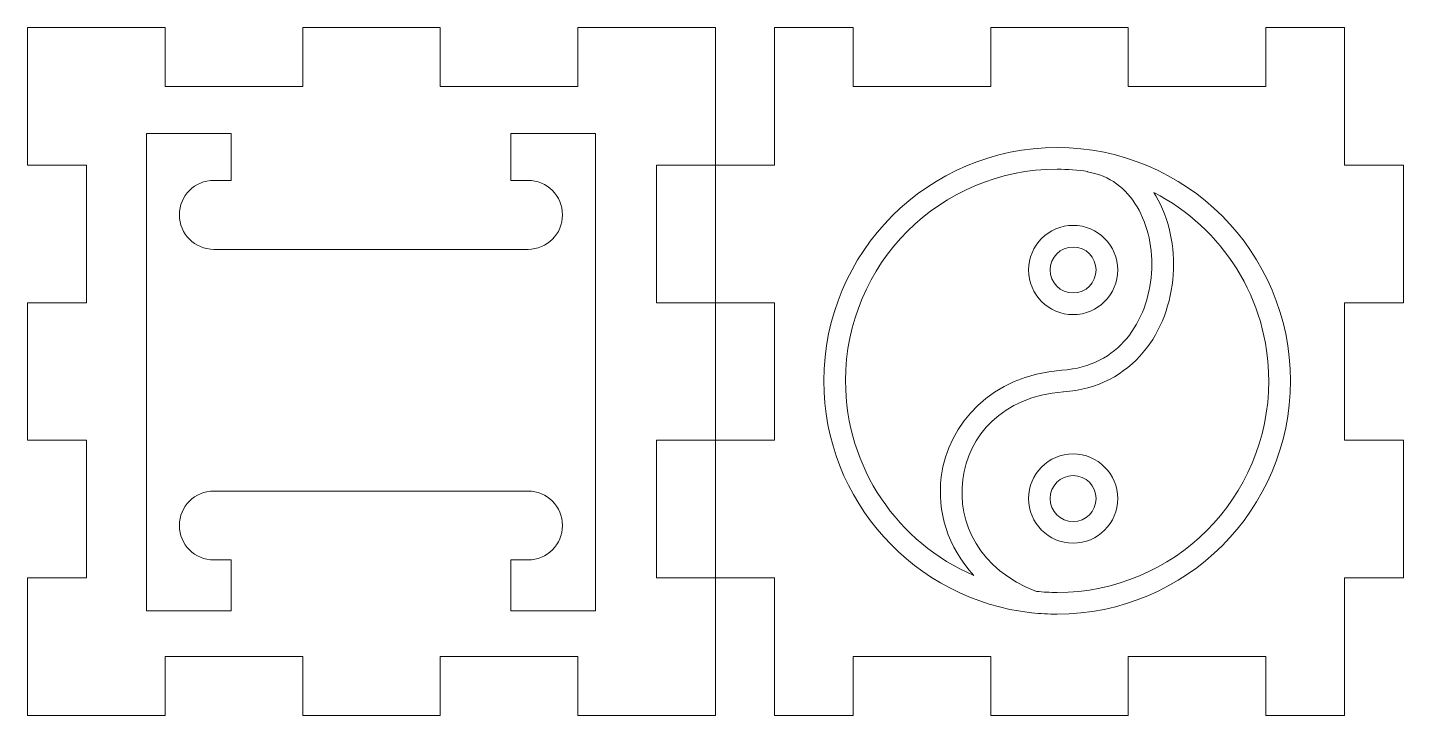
# Model space of a CAD drawing. Header units: centimetres. Extents: x -18.2 to 12.4, y -7.9 to 11.
# Drawn here: x -3.42 to 3.58, y -4.43 to -0.93 of the extents above; entities that cross this region are included whole.
import ezdxf

# ---------------------------------------------------------------- set-up
doc = ezdxf.new("R2010")
doc.units = ezdxf.units.CM
doc.header["$MEASUREMENT"] = 0
doc.layers.add('layer 1', color=7, linetype='Continuous')

msp = doc.modelspace()

# ---------------------------------------------------------------- linework, layer by layer
at = {"layer": 'layer 1', "lineweight": 15}
for points, knots in [([(-3.41972, -2.32994), (-3.41972, -2.32994), (-3.11972, -2.32994), (-3.11972, -2.32994), (-3.11972, -2.32994), (-3.11972, -2.32994), (-3.11972, -1.62994), (-3.11972, -1.62994), (-3.11972, -1.62994), (-3.11972, -1.62994), (-3.41972, -1.62994), (-3.41972, -1.62994), (-3.41972, -1.62994), (-3.41972, -1.62994), (-3.41972, -0.92994), (-3.41972, -0.92994), (-3.41972, -0.92994), (-3.41972, -0.92994), (-2.71972, -0.92994), (-2.71972, -0.92994), (-2.71972, -0.92994), (-2.71972, -0.92994), (-2.71972, -1.22994), (-2.71972, -1.22994), (-2.71972, -1.22994), (-2.71972, -1.22994), (-2.01972, -1.22994), (-2.01972, -1.22994), (-2.01972, -1.22994), (-2.01972, -1.22994), (-2.01972, -0.92994), (-2.01972, -0.92994), (-2.01972, -0.92994), (-2.01972, -0.92994), (-1.31972, -0.92994), (-1.31972, -0.92994), (-1.31972, -0.92994), (-1.31972, -0.92994), (-1.31972, -1.22994), (-1.31972, -1.22994), (-1.31972, -1.22994), (-1.31972, -1.22994), (-0.61972, -1.22994), (-0.61972, -1.22994), (-0.61972, -1.22994), (-0.61972, -1.22994), (-0.61972, -0.92994), (-0.61972, -0.92994), (-0.61972, -0.92994), (-0.61972, -0.92994), (0.08028, -0.92994), (0.08028, -0.92994), (0.08028, -0.92994), (0.08028, -0.92994), (0.08028, -1.62994), (0.08028, -1.62994), (0.08028, -1.62994), (0.08028, -1.62994), (-0.21972, -1.62994), (-0.21972, -1.62994), (-0.21972, -1.62994), (-0.21972, -1.62994), (-0.21972, -2.32994), (-0.21972, -2.32994), (-0.21972, -2.32994), (-0.21972, -2.32994), (0.08028, -2.32994), (0.08028, -2.32994), (0.08028, -2.32994), (0.08028, -2.32994), (0.08028, -3.02994), (0.08028, -3.02994), (0.08028, -3.02994), (0.08028, -3.02994), (-0.21972, -3.02994), (-0.21972, -3.02994), (-0.21972, -3.02994), (-0.21972, -3.02994), (-0.21972, -3.72994), (-0.21972, -3.72994), (-0.21972, -3.72994), (-0.21972, -3.72994), (0.08028, -3.72994), (0.08028, -3.72994), (0.08028, -3.72994), (0.08028, -3.72994), (0.08028, -4.42994), (0.08028, -4.42994), (0.08028, -4.42994), (0.08028, -4.42994), (-0.61972, -4.42994), (-0.61972, -4.42994), (-0.61972, -4.42994), (-0.61972, -4.42994), (-0.61972, -4.12994), (-0.61972, -4.12994), (-0.61972, -4.12994), (-0.61972, -4.12994), (-1.31972, -4.12994), (-1.31972, -4.12994), (-1.31972, -4.12994), (-1.31972, -4.12994), (-1.31972, -4.42994), (-1.31972, -4.42994), (-1.31972, -4.42994), (-1.31972, -4.42994), (-2.01972, -4.42994), (-2.01972, -4.42994), (-2.01972, -4.42994), (-2.01972, -4.42994), (-2.01972, -4.12994), (-2.01972, -4.12994), (-2.01972, -4.12994), (-2.01972, -4.12994), (-2.71972, -4.12994), (-2.71972, -4.12994), (-2.71972, -4.12994), (-2.71972, -4.12994), (-2.71972, -4.42994), (-2.71972, -4.42994), (-2.71972, -4.42994), (-2.71972, -4.42994), (-3.41972, -4.42994), (-3.41972, -4.42994), (-3.41972, -4.42994), (-3.41972, -4.42994), (-3.41972, -3.72994), (-3.41972, -3.72994), (-3.41972, -3.72994), (-3.41972, -3.72994), (-3.11972, -3.72994), (-3.11972, -3.72994), (-3.11972, -3.72994), (-3.11972, -3.72994), (-3.11972, -3.02994), (-3.11972, -3.02994), (-3.11972, -3.02994), (-3.11972, -3.02994), (-3.41972, -3.02994), (-3.41972, -3.02994), (-3.41972, -3.02994), (-3.41972, -3.02994), (-3.41972, -2.32994), (-3.41972, -2.32994)], [0, 0, 0, 0, 0.027027, 0.027027, 0.027027, 0.027027, 0.0540541, 0.0540541, 0.0540541, 0.0540541, 0.0810811, 0.0810811, 0.0810811, 0.0810811, 0.1081081, 0.1081081, 0.1081081, 0.1081081, 0.1351351, 0.1351351, 0.1351351, 0.1351351, 0.1621622, 0.1621622, 0.1621622, 0.1621622, 0.1891892, 0.1891892, 0.1891892, 0.1891892, 0.2162162, 0.2162162, 0.2162162, 0.2162162, 0.2432432, 0.2432432, 0.2432432, 0.2432432, 0.2702703, 0.2702703, 0.2702703, 0.2702703, 0.2972973, 0.2972973, 0.2972973, 0.2972973, 0.3243243, 0.3243243, 0.3243243, 0.3243243, 0.3513514, 0.3513514, 0.3513514, 0.3513514, 0.3783784, 0.3783784, 0.3783784, 0.3783784, 0.4054054, 0.4054054, 0.4054054, 0.4054054, 0.4324324, 0.4324324, 0.4324324, 0.4324324, 0.4594595, 0.4594595, 0.4594595, 0.4594595, 0.4864865, 0.4864865, 0.4864865, 0.4864865, 0.5135135, 0.5135135, 0.5135135, 0.5135135, 0.5405405, 0.5405405, 0.5405405, 0.5405405, 0.5675676, 0.5675676, 0.5675676, 0.5675676, 0.5945946, 0.5945946, 0.5945946, 0.5945946, 0.6216216, 0.6216216, 0.6216216, 0.6216216, 0.6486486, 0.6486486, 0.6486486, 0.6486486, 0.6756757, 0.6756757, 0.6756757, 0.6756757, 0.7027027, 0.7027027, 0.7027027, 0.7027027, 0.7297297, 0.7297297, 0.7297297, 0.7297297, 0.7567568, 0.7567568, 0.7567568, 0.7567568, 0.7837838, 0.7837838, 0.7837838, 0.7837838, 0.8108108, 0.8108108, 0.8108108, 0.8108108, 0.8378378, 0.8378378, 0.8378378, 0.8378378, 0.8648649, 0.8648649, 0.8648649, 0.8648649, 0.8918919, 0.8918919, 0.8918919, 0.8918919, 0.9189189, 0.9189189, 0.9189189, 0.9189189, 0.9459459, 0.9459459, 0.9459459, 0.9459459, 1, 1, 1, 1]), ([(0.38028, -2.32994), (0.38028, -2.32994), (0.08028, -2.32994), (0.08028, -2.32994), (0.08028, -2.32994), (0.08028, -2.32994), (0.08028, -1.62994), (0.08028, -1.62994), (0.08028, -1.62994), (0.08028, -1.62994), (0.38028, -1.62994), (0.38028, -1.62994), (0.38028, -1.62994), (0.38028, -1.62994), (0.38028, -0.92994), (0.38028, -0.92994), (0.38028, -0.92994), (0.38028, -0.92994), (0.78028, -0.92994), (0.78028, -0.92994), (0.78028, -0.92994), (0.78028, -0.92994), (0.78028, -1.22994), (0.78028, -1.22994), (0.78028, -1.22994), (0.78028, -1.22994), (1.48028, -1.22994), (1.48028, -1.22994), (1.48028, -1.22994), (1.48028, -1.22994), (1.48028, -0.92994), (1.48028, -0.92994), (1.48028, -0.92994), (1.48028, -0.92994), (2.18028, -0.92994), (2.18028, -0.92994), (2.18028, -0.92994), (2.18028, -0.92994), (2.18028, -1.22994), (2.18028, -1.22994), (2.18028, -1.22994), (2.18028, -1.22994), (2.88028, -1.22994), (2.88028, -1.22994), (2.88028, -1.22994), (2.88028, -1.22994), (2.88028, -0.92994), (2.88028, -0.92994), (2.88028, -0.92994), (2.88028, -0.92994), (3.28028, -0.92994), (3.28028, -0.92994), (3.28028, -0.92994), (3.28028, -0.92994), (3.28028, -1.62994), (3.28028, -1.62994), (3.28028, -1.62994), (3.28028, -1.62994), (3.58028, -1.62994), (3.58028, -1.62994), (3.58028, -1.62994), (3.58028, -1.62994), (3.58028, -2.32994), (3.58028, -2.32994), (3.58028, -2.32994), (3.58028, -2.32994), (3.28028, -2.32994), (3.28028, -2.32994), (3.28028, -2.32994), (3.28028, -2.32994), (3.28028, -3.02994), (3.28028, -3.02994), (3.28028, -3.02994), (3.28028, -3.02994), (3.58028, -3.02994), (3.58028, -3.02994), (3.58028, -3.02994), (3.58028, -3.02994), (3.58028, -3.72994), (3.58028, -3.72994), (3.58028, -3.72994), (3.58028, -3.72994), (3.28028, -3.72994), (3.28028, -3.72994), (3.28028, -3.72994), (3.28028, -3.72994), (3.28028, -4.42994), (3.28028, -4.42994), (3.28028, -4.42994), (3.28028, -4.42994), (2.88028, -4.42994), (2.88028, -4.42994), (2.88028, -4.42994), (2.88028, -4.42994), (2.88028, -4.12994), (2.88028, -4.12994), (2.88028, -4.12994), (2.88028, -4.12994), (2.18028, -4.12994), (2.18028, -4.12994), (2.18028, -4.12994), (2.18028, -4.12994), (2.18028, -4.42994), (2.18028, -4.42994), (2.18028, -4.42994), (2.18028, -4.42994), (1.48028, -4.42994), (1.48028, -4.42994), (1.48028, -4.42994), (1.48028, -4.42994), (1.48028, -4.12994), (1.48028, -4.12994), (1.48028, -4.12994), (1.48028, -4.12994), (0.78028, -4.12994), (0.78028, -4.12994), (0.78028, -4.12994), (0.78028, -4.12994), (0.78028, -4.42994), (0.78028, -4.42994), (0.78028, -4.42994), (0.78028, -4.42994), (0.38028, -4.42994), (0.38028, -4.42994), (0.38028, -4.42994), (0.38028, -4.42994), (0.38028, -3.72994), (0.38028, -3.72994), (0.38028, -3.72994), (0.38028, -3.72994), (0.08028, -3.72994), (0.08028, -3.72994), (0.08028, -3.72994), (0.08028, -3.72994), (0.08028, -3.02994), (0.08028, -3.02994), (0.08028, -3.02994), (0.08028, -3.02994), (0.38028, -3.02994), (0.38028, -3.02994), (0.38028, -3.02994), (0.38028, -3.02994), (0.38028, -2.32994), (0.38028, -2.32994)], [0, 0, 0, 0, 0.027027, 0.027027, 0.027027, 0.027027, 0.0540541, 0.0540541, 0.0540541, 0.0540541, 0.0810811, 0.0810811, 0.0810811, 0.0810811, 0.1081081, 0.1081081, 0.1081081, 0.1081081, 0.1351351, 0.1351351, 0.1351351, 0.1351351, 0.1621622, 0.1621622, 0.1621622, 0.1621622, 0.1891892, 0.1891892, 0.1891892, 0.1891892, 0.2162162, 0.2162162, 0.2162162, 0.2162162, 0.2432432, 0.2432432, 0.2432432, 0.2432432, 0.2702703, 0.2702703, 0.2702703, 0.2702703, 0.2972973, 0.2972973, 0.2972973, 0.2972973, 0.3243243, 0.3243243, 0.3243243, 0.3243243, 0.3513514, 0.3513514, 0.3513514, 0.3513514, 0.3783784, 0.3783784, 0.3783784, 0.3783784, 0.4054054, 0.4054054, 0.4054054, 0.4054054, 0.4324324, 0.4324324, 0.4324324, 0.4324324, 0.4594595, 0.4594595, 0.4594595, 0.4594595, 0.4864865, 0.4864865, 0.4864865, 0.4864865, 0.5135135, 0.5135135, 0.5135135, 0.5135135, 0.5405405, 0.5405405, 0.5405405, 0.5405405, 0.5675676, 0.5675676, 0.5675676, 0.5675676, 0.5945946, 0.5945946, 0.5945946, 0.5945946, 0.6216216, 0.6216216, 0.6216216, 0.6216216, 0.6486486, 0.6486486, 0.6486486, 0.6486486, 0.6756757, 0.6756757, 0.6756757, 0.6756757, 0.7027027, 0.7027027, 0.7027027, 0.7027027, 0.7297297, 0.7297297, 0.7297297, 0.7297297, 0.7567568, 0.7567568, 0.7567568, 0.7567568, 0.7837838, 0.7837838, 0.7837838, 0.7837838, 0.8108108, 0.8108108, 0.8108108, 0.8108108, 0.8378378, 0.8378378, 0.8378378, 0.8378378, 0.8648649, 0.8648649, 0.8648649, 0.8648649, 0.8918919, 0.8918919, 0.8918919, 0.8918919, 0.9189189, 0.9189189, 0.9189189, 0.9189189, 0.9459459, 0.9459459, 0.9459459, 0.9459459, 1, 1, 1, 1]), ([(-2.81493, -1.46853), (-2.81493, -1.46853), (-2.81493, -3.89801), (-2.81493, -3.89801), (-2.81493, -3.89801), (-2.81493, -3.89801), (-2.38382, -3.89801), (-2.38382, -3.89801), (-2.38382, -3.89801), (-2.38382, -3.89801), (-2.38382, -3.63883), (-2.38382, -3.63883), (-2.38382, -3.63883), (-2.38382, -3.63883), (-2.47157, -3.63883), (-2.47157, -3.63883), (-2.47157, -3.63883), (-2.56873, -3.63883), (-2.64691, -3.5606), (-2.64691, -3.46343), (-2.64691, -3.46343), (-2.64691, -3.36627), (-2.56873, -3.28803), (-2.47157, -3.28803), (-2.47157, -3.28803), (-2.47157, -3.28803), (-0.87349, -3.28803), (-0.87349, -3.28803), (-0.87349, -3.28803), (-0.77633, -3.28803), (-0.69809, -3.36626), (-0.69809, -3.46343), (-0.69809, -3.46343), (-0.69809, -3.56059), (-0.77632, -3.63883), (-0.87349, -3.63883), (-0.87349, -3.63883), (-0.87349, -3.63883), (-0.96119, -3.63883), (-0.96119, -3.63883), (-0.96119, -3.63883), (-0.96119, -3.63883), (-0.96119, -3.89801), (-0.96119, -3.89801), (-0.96119, -3.89801), (-0.96119, -3.89801), (-0.53014, -3.89801), (-0.53014, -3.89801), (-0.53014, -3.89801), (-0.53014, -3.89801), (-0.53014, -1.46853), (-0.53014, -1.46853), (-0.53014, -1.46853), (-0.53014, -1.46853), (-0.96119, -1.46853), (-0.96119, -1.46853), (-0.96119, -1.46853), (-0.96119, -1.46853), (-0.96119, -1.70776), (-0.96119, -1.70776), (-0.96119, -1.70776), (-0.96119, -1.70776), (-0.87349, -1.70776), (-0.87349, -1.70776), (-0.87349, -1.70776), (-0.77633, -1.70776), (-0.69809, -1.78599), (-0.69809, -1.88316), (-0.69809, -1.88316), (-0.69809, -1.98032), (-0.77632, -2.05856), (-0.87349, -2.05856), (-0.87349, -2.05856), (-0.87349, -2.05856), (-2.47157, -2.05856), (-2.47157, -2.05856), (-2.47157, -2.05856), (-2.56873, -2.05856), (-2.64691, -1.98033), (-2.64691, -1.88316), (-2.64691, -1.88316), (-2.64691, -1.786), (-2.56873, -1.70776), (-2.47157, -1.70776), (-2.47157, -1.70776), (-2.47157, -1.70776), (-2.38382, -1.70776), (-2.38382, -1.70776), (-2.38382, -1.70776), (-2.38382, -1.70776), (-2.38382, -1.46853), (-2.38382, -1.46853), (-2.38382, -1.46853), (-2.38382, -1.46853), (-2.81493, -1.46853), (-2.81493, -1.46853)], [0, 0, 0, 0, 0.04, 0.04, 0.04, 0.04, 0.08, 0.08, 0.08, 0.08, 0.12, 0.12, 0.12, 0.12, 0.16, 0.16, 0.16, 0.16, 0.2, 0.2, 0.2, 0.2, 0.24, 0.24, 0.24, 0.24, 0.28, 0.28, 0.28, 0.28, 0.32, 0.32, 0.32, 0.32, 0.36, 0.36, 0.36, 0.36, 0.4, 0.4, 0.4, 0.4, 0.44, 0.44, 0.44, 0.44, 0.48, 0.48, 0.48, 0.48, 0.52, 0.52, 0.52, 0.52, 0.56, 0.56, 0.56, 0.56, 0.6, 0.6, 0.6, 0.6, 0.64, 0.64, 0.64, 0.64, 0.68, 0.68, 0.68, 0.68, 0.72, 0.72, 0.72, 0.72, 0.76, 0.76, 0.76, 0.76, 0.8, 0.8, 0.8, 0.8, 0.84, 0.84, 0.84, 0.84, 0.88, 0.88, 0.88, 0.88, 0.92, 0.92, 0.92, 0.92, 1, 1, 1, 1]), ([(1.81837, -1.54051), (1.1635, -1.54051), (0.63144, -2.07257), (0.63144, -2.72743), (0.63144, -2.72743), (0.63144, -3.33812), (1.09414, -3.84199), (1.68765, -3.9072), (1.68765, -3.9072), (1.68827, -3.90743), (1.68888, -3.90766), (1.6895, -3.90789), (1.6895, -3.90789), (1.6895, -3.90789), (1.68967, -3.90742), (1.68967, -3.90742), (1.68967, -3.90742), (1.73195, -3.91199), (1.77488, -3.91436), (1.81836, -3.91436), (1.81836, -3.91436), (2.47323, -3.91436), (3.00528, -3.3823), (3.00528, -2.72744), (3.00528, -2.72744), (3.00528, -2.07257), (2.47322, -1.54052), (1.81836, -1.54052), (1.81836, -1.54052), (1.81836, -1.54052), (1.81837, -1.54051), (1.81837, -1.54051)], [0, 0, 0, 0, 0.1111111, 0.1111111, 0.1111111, 0.1111111, 0.2222222, 0.2222222, 0.2222222, 0.2222222, 0.3333333, 0.3333333, 0.3333333, 0.3333333, 0.4444444, 0.4444444, 0.4444444, 0.4444444, 0.5555556, 0.5555556, 0.5555556, 0.5555556, 0.6666667, 0.6666667, 0.6666667, 0.6666667, 0.7777778, 0.7777778, 0.7777778, 0.7777778, 1, 1, 1, 1]), ([(1.81837, -1.6509), (1.87121, -1.6509), (1.92313, -1.65477), (1.97391, -1.6621), (1.97391, -1.6621), (1.97391, -1.6621), (1.97349, -1.66469), (1.97349, -1.66469), (1.97349, -1.66469), (2.08726, -1.68284), (2.16943, -1.74815), (2.22508, -1.84204), (2.22508, -1.84204), (2.28072, -1.93593), (2.30669, -2.05863), (2.29827, -2.18028), (2.29827, -2.18028), (2.28985, -2.30194), (2.24735, -2.42159), (2.17212, -2.51145), (2.17212, -2.51145), (2.09689, -2.60131), (1.99045, -2.66327), (1.84211, -2.67327), (1.84211, -2.67327), (1.84211, -2.67327), (1.84191, -2.67328), (1.84191, -2.67328), (1.84191, -2.67328), (1.84191, -2.67328), (1.84171, -2.67329), (1.84171, -2.67329), (1.84171, -2.67329), (1.48398, -2.69995), (1.26335, -2.94535), (1.22889, -3.21618), (1.22889, -3.21618), (1.20675, -3.39013), (1.26123, -3.57457), (1.39413, -3.71729), (1.39413, -3.71729), (1.01029, -3.55285), (0.74182, -3.17192), (0.74182, -2.72742), (0.74182, -2.72742), (0.74182, -2.13221), (1.22315, -1.65089), (1.81835, -1.65089), (1.81835, -1.65089), (1.81835, -1.65089), (1.81837, -1.6509), (1.81837, -1.6509)], [0, 0, 0, 0, 0.0714286, 0.0714286, 0.0714286, 0.0714286, 0.1428571, 0.1428571, 0.1428571, 0.1428571, 0.2142857, 0.2142857, 0.2142857, 0.2142857, 0.2857143, 0.2857143, 0.2857143, 0.2857143, 0.3571429, 0.3571429, 0.3571429, 0.3571429, 0.4285714, 0.4285714, 0.4285714, 0.4285714, 0.5, 0.5, 0.5, 0.5, 0.5714286, 0.5714286, 0.5714286, 0.5714286, 0.6428571, 0.6428571, 0.6428571, 0.6428571, 0.7142857, 0.7142857, 0.7142857, 0.7142857, 0.7857143, 0.7857143, 0.7857143, 0.7857143, 0.8571429, 0.8571429, 0.8571429, 0.8571429, 1, 1, 1, 1]), ([(2.30969, -1.76905), (2.65736, -1.9474), (2.8949, -2.30931), (2.8949, -2.72743), (2.8949, -2.72743), (2.8949, -3.32264), (2.41357, -3.80396), (1.81837, -3.80396), (1.81837, -3.80396), (1.78281, -3.80396), (1.74768, -3.80219), (1.71302, -3.79884), (1.71302, -3.79884), (1.42159, -3.68708), (1.31061, -3.44866), (1.33842, -3.23013), (1.33842, -3.23013), (1.36668, -3.00811), (1.53771, -2.80667), (1.84994, -2.7834), (1.84994, -2.7834), (1.84994, -2.7834), (1.84955, -2.78342), (1.84955, -2.78342), (1.84955, -2.78342), (2.02577, -2.77153), (2.16396, -2.6932), (2.25679, -2.58232), (2.25679, -2.58232), (2.34961, -2.47144), (2.39859, -2.32991), (2.40842, -2.18791), (2.40842, -2.18791), (2.41825, -2.04591), (2.38925, -1.90249), (2.32006, -1.78575), (2.32006, -1.78575), (2.31672, -1.78011), (2.31325, -1.77455), (2.3097, -1.76905), (2.3097, -1.76905), (2.3097, -1.76905), (2.30969, -1.76905), (2.30969, -1.76905)], [0, 0, 0, 0, 0.0833333, 0.0833333, 0.0833333, 0.0833333, 0.1666667, 0.1666667, 0.1666667, 0.1666667, 0.25, 0.25, 0.25, 0.25, 0.3333333, 0.3333333, 0.3333333, 0.3333333, 0.4166667, 0.4166667, 0.4166667, 0.4166667, 0.5, 0.5, 0.5, 0.5, 0.5833333, 0.5833333, 0.5833333, 0.5833333, 0.6666667, 0.6666667, 0.6666667, 0.6666667, 0.75, 0.75, 0.75, 0.75, 0.8333333, 0.8333333, 0.8333333, 0.8333333, 1, 1, 1, 1]), ([(1.89962, -1.93643), (1.77485, -1.93643), (1.67252, -2.03876), (1.67252, -2.16353), (1.67252, -2.16353), (1.67252, -2.2883), (1.77485, -2.39063), (1.89962, -2.39063), (1.89962, -2.39063), (2.02439, -2.39063), (2.12672, -2.2883), (2.12672, -2.16353), (2.12672, -2.16353), (2.12672, -2.03876), (2.02439, -1.93643), (1.89962, -1.93643)], [0, 0, 0, 0, 0.2, 0.2, 0.2, 0.2, 0.4, 0.4, 0.4, 0.4, 0.6, 0.6, 0.6, 0.6, 1, 1, 1, 1]), ([(1.89962, -2.04683), (1.96473, -2.04683), (2.01633, -2.09842), (2.01633, -2.16353), (2.01633, -2.16353), (2.01633, -2.22864), (1.96473, -2.28024), (1.89962, -2.28024), (1.89962, -2.28024), (1.83451, -2.28024), (1.78291, -2.22864), (1.78291, -2.16353), (1.78291, -2.16353), (1.78291, -2.09842), (1.83451, -2.04683), (1.89962, -2.04683)], [0, 0, 0, 0, 0.2, 0.2, 0.2, 0.2, 0.4, 0.4, 0.4, 0.4, 0.6, 0.6, 0.6, 0.6, 1, 1, 1, 1]), ([(1.89962, -3.09925), (1.77485, -3.09925), (1.67252, -3.20157), (1.67252, -3.32635), (1.67252, -3.32635), (1.67252, -3.45112), (1.77485, -3.55345), (1.89962, -3.55345), (1.89962, -3.55345), (2.02439, -3.55345), (2.12672, -3.45112), (2.12672, -3.32635), (2.12672, -3.32635), (2.12672, -3.20158), (2.02439, -3.09925), (1.89962, -3.09925)], [0, 0, 0, 0, 0.2, 0.2, 0.2, 0.2, 0.4, 0.4, 0.4, 0.4, 0.6, 0.6, 0.6, 0.6, 1, 1, 1, 1]), ([(1.89962, -3.20964), (1.96473, -3.20964), (2.01633, -3.26123), (2.01633, -3.32634), (2.01633, -3.32634), (2.01633, -3.39145), (1.96473, -3.44305), (1.89962, -3.44305), (1.89962, -3.44305), (1.83451, -3.44305), (1.78291, -3.39145), (1.78291, -3.32634), (1.78291, -3.32634), (1.78291, -3.26123), (1.83451, -3.20964), (1.89962, -3.20964)], [0, 0, 0, 0, 0.2, 0.2, 0.2, 0.2, 0.4, 0.4, 0.4, 0.4, 0.6, 0.6, 0.6, 0.6, 1, 1, 1, 1])]:
    msp.add_open_spline(points, degree=3, knots=knots, dxfattribs=at)

doc.saveas('drawing.dxf')
